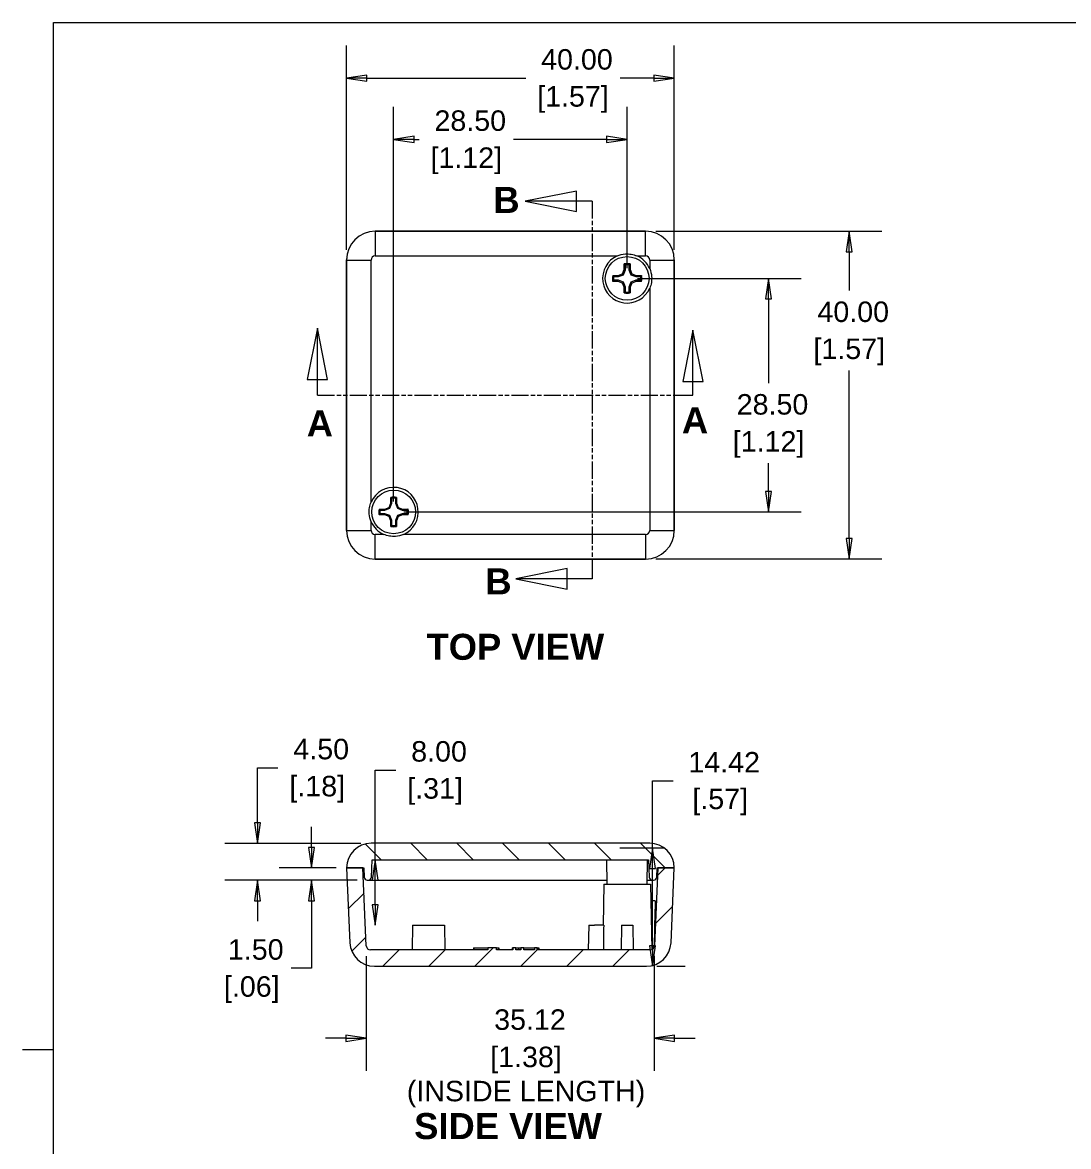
# Model space of a CAD drawing. Header units: millimetres. Extents: x 6 to 343, y 6 to 264.
# Drawn here: x 5.8 to 133.4, y 123.1 to 260.3 of the extents above; entities that cross this region are included whole.
import ezdxf

# ---------------------------------------------------------------- set-up
doc = ezdxf.new("R2010")
doc.units = ezdxf.units.MM
doc.header["$LTSCALE"] = 1.25
doc.linetypes.add('DOUBLE_DASH_CHAIN', pattern=[1.2403, 0.6614, -0.0827, 0.1654, -0.0827, 0.1654, -0.0827])
for name, color, linetype, lineweight in [('Dimension (ANSI)', 7, 'Continuous', 9), ('Hatch (ANSI)', 7, 'Continuous', 9), ('Section Line (ANSI)', 7, 'DOUBLE_DASH_CHAIN', 9), ('Sketch Geometry (ANSI)', 7, 'Continuous', 9), ('Symbol (ANSI)', 7, 'Continuous', 9), ('Visible (ANSI)', 7, 'Continuous', 9), ('Visible Narrow (ANSI)', 7, 'Continuous', 9)]:
    doc.layers.add(name, color=color, linetype=linetype, lineweight=lineweight)
doc.styles.add('Label Text (ANSI)', font='arialbd.ttf')
doc.styles.add('Note Text (ANSI)', font='arial.ttf')
doc.dimstyles.new('Default - mm (ANSI)', dxfattribs={"dimscale": 1.25, "dimtxt": 2, "dimasz": 2, "dimexe": 3.175, "dimexo": 1, "dimgap": 0.8, "dimtad": 0, "dimtih": 1, "dimtoh": 1, "dimrnd": 1e-08, "dimzin": 4, "dimdsep": 46, "dimtxsty": 'Note Text (ANSI)', "dimblk": 'Filled-1', "dimcen": 0.09, "dimdle": 10, "dimclrd": 256, "dimclre": 256, "dimclrt": 256, "dimadec": 1, "dimazin": 0, "dimtfac": 1.524, "dimtofl": 0, "dimtmove": 0, "dimatfit": 3, "dimfxl": 0, "dimtolj": 1, "dimtzin": 0, "dimlwd": -1, "dimlwe": -1, "dimarcsym": 0})

# ---------------------------------------------------------------- blocks, each defined once
blk = doc.blocks.new('Borders Default Border')
at = {"layer": 'Sketch Geometry (ANSI)'}
blk.add_line((7.62, 107.95), (4.6, 107.95), dxfattribs=at)
at = {"layer": 'Sketch Geometry (ANSI)', "flags": 128}
blk.add_lwpolyline([(7.62, 7.62), (7.62, 208.28), (271.78, 208.28), (271.78, 7.62), (7.62, 7.62)], dxfattribs=at)
blk = doc.blocks.new('2dTransSection0')
at = {"layer": 'Section Line (ANSI)', "linetype": 'Continuous'}
for p, q in [((58.7, 191.82), (53.7, 190.82)), ((58.7, 189.82), (58.7, 191.82)), ((58.7, 190.82), (53.7, 190.82)), ((53.7, 190.82), (58.7, 189.82)), ((60.24, 190.82), (58.7, 190.82)), ((60.24, 190.82), (60.24, 189.5)), ((57.77, 154.95), (52.77, 153.95)), ((57.77, 152.95), (57.77, 154.95)), ((60.24, 155.27), (60.24, 153.95)), ((57.77, 153.95), (52.77, 153.95)), ((52.77, 153.95), (57.77, 152.95)), ((60.24, 153.95), (57.77, 153.95))]:
    blk.add_line(p, q, dxfattribs=at)
at = {"layer": 'Section Line (ANSI)', "linetype": 'DOUBLE_DASH_CHAIN', "ltscale": 2.04752}
blk.add_line((60.24, 190.82), (60.24, 153.95), dxfattribs=at)
at = {"layer": 'Section Line (ANSI)', "linetype": 'Continuous', "flags": 128}
for points in [[(58.7, 191.82), (53.7, 190.82), (58.7, 189.82), (58.7, 191.82)], [(57.77, 154.95), (52.77, 153.95), (57.77, 152.95), (57.77, 154.95)]]:
    blk.add_lwpolyline(points, dxfattribs=at)
at = {"layer": 'Section Line (ANSI)'}
for points in [[(58.7, 191.82), (53.7, 190.82), (58.7, 189.82), (58.7, 191.82)], [(57.77, 154.95), (52.77, 153.95), (57.77, 152.95), (57.77, 154.95)]]:
    blk.add_solid(points, dxfattribs=at)
at = {"layer": 'Section Line (ANSI)', "char_height": 2.54, "attachment_point": 7, "style": 'Label Text (ANSI)'}
for insert in [(50.58, 189.68), (49.8, 152.43)]:
    blk.add_mtext('B', dxfattribs=dict(at, insert=insert))
blk = doc.blocks.new('2dTransSection1')
at = {"layer": 'Section Line (ANSI)', "linetype": 'Continuous'}
for p, q in [((33.4, 178.43), (32.4, 173.43)), ((33.4, 173.43), (33.4, 178.43)), ((34.4, 173.43), (33.4, 178.43)), ((70.07, 178.23), (69.07, 173.23)), ((70.07, 173.23), (70.07, 178.23)), ((71.07, 173.23), (70.07, 178.23)), ((32.4, 173.43), (34.4, 173.43)), ((33.4, 171.89), (33.4, 173.43)), ((69.07, 173.23), (71.07, 173.23)), ((70.07, 171.89), (70.07, 173.23)), ((33.4, 171.89), (34.71, 171.89)), ((68.76, 171.89), (70.07, 171.89))]:
    blk.add_line(p, q, dxfattribs=at)
at = {"layer": 'Section Line (ANSI)', "linetype": 'DOUBLE_DASH_CHAIN', "ltscale": 2.036166}
blk.add_line((33.4, 171.89), (70.07, 171.89), dxfattribs=at)
at = {"layer": 'Section Line (ANSI)', "linetype": 'Continuous', "flags": 128}
for points in [[(34.4, 173.43), (33.4, 178.43), (32.4, 173.43), (34.4, 173.43)], [(71.07, 173.23), (70.07, 178.23), (69.07, 173.23), (71.07, 173.23)]]:
    blk.add_lwpolyline(points, dxfattribs=at)
at = {"layer": 'Section Line (ANSI)'}
for points in [[(34.4, 173.43), (33.4, 178.43), (32.4, 173.43), (34.4, 173.43)], [(71.07, 173.23), (70.07, 178.23), (69.07, 173.23), (71.07, 173.23)]]:
    blk.add_solid(points, dxfattribs=at)
at = {"layer": 'Section Line (ANSI)', "char_height": 2.54, "attachment_point": 7, "style": 'Label Text (ANSI)'}
for insert in [(32.36, 167.85), (68.99, 168.17)]:
    blk.add_mtext('A', dxfattribs=dict(at, insert=insert))
blk = doc.blocks.new('Filled-1')
at = {"color": 0}
for p, q in [((0, 0), (-1, 0.15)), ((-1, 0.15), (-1, -0.15)), ((-1, 0), (0, 0)), ((-1, -0.15), (0, 0))]:
    blk.add_line(p, q, dxfattribs=at)
at = {"color": 0, "flags": 128}
blk.add_lwpolyline([(-1, -0.15), (0, 0), (-1, 0.15), (-1, -0.15)], dxfattribs=at)
at = {"color": 0}
blk.add_solid([(-1, -0.15), (0, 0), (-1, 0.15), (-1, -0.15)], dxfattribs=at)
blk = doc.blocks.new('*D11')
at = {"layer": 'Defpoints', "color": 0, "transparency": 16777216}
for p in [(85.3, 253.55), (45.3, 231.36), (85.3, 231.36)]:
    blk.add_point(p, dxfattribs=at)
at = {"layer": 'Dimension (ANSI)', "transparency": 16777216}
for p, q in [((45.3, 232.61), (45.3, 257.52)), ((85.3, 232.61), (85.3, 257.52)), ((47.8, 253.55), (67.17, 253.55)), ((82.8, 253.55), (78.71, 253.55))]:
    blk.add_line(p, q, dxfattribs=at)
at = {"layer": 'Dimension (ANSI)', "transparency": 16777216, "xscale": 2.5, "yscale": 2.5, "zscale": 2.5, "rotation": 180}
blk.add_blockref('Filled-1', (45.3, 253.55), dxfattribs=at)
at = {"layer": 'Dimension (ANSI)', "transparency": 16777216, "xscale": 2.5, "yscale": 2.5, "zscale": 2.5}
blk.add_blockref('Filled-1', (85.3, 253.55), dxfattribs=at)
at = {"layer": 'Dimension (ANSI)', "transparency": 16777216, "char_height": 2.5, "attachment_point": 5, "style": 'Note Text (ANSI)'}
for s, insert in [('\\A1; 40.00', (72.94, 255.83)), ('\\A1;[1.57]', (72.94, 250.95))]:
    blk.add_mtext(s, dxfattribs=dict(at, insert=insert))
blk = doc.blocks.new('*D12')
at = {"layer": 'Defpoints', "color": 0, "transparency": 16777216}
for p in [(81.8, 234.86), (81.8, 194.86), (106.66, 194.86)]:
    blk.add_point(p, dxfattribs=at)
at = {"layer": 'Dimension (ANSI)', "transparency": 16777216}
for p, q in [((83.05, 234.86), (110.63, 234.86)), ((106.66, 232.36), (106.66, 227.62)), ((106.66, 197.36), (106.66, 217.86)), ((83.05, 194.86), (110.63, 194.86))]:
    blk.add_line(p, q, dxfattribs=at)
at = {"layer": 'Dimension (ANSI)', "transparency": 16777216, "xscale": 2.5, "yscale": 2.5, "zscale": 2.5}
for p, rotation in [((106.66, 234.86), 90), ((106.66, 194.86), 270)]:
    blk.add_blockref('Filled-1', p, dxfattribs=dict(at, rotation=rotation))
at = {"layer": 'Dimension (ANSI)', "transparency": 16777216, "char_height": 2.5, "attachment_point": 5, "style": 'Note Text (ANSI)'}
for s, insert in [('\\A1; 40.00', (106.66, 225.02)), ('\\A1;[1.57]', (106.66, 220.14))]:
    blk.add_mtext(s, dxfattribs=dict(at, insert=insert))
blk = doc.blocks.new('*D13')
at = {"layer": 'Defpoints', "color": 0, "transparency": 16777216}
for p in [(79.55, 229.11), (51.05, 200.61), (96.81, 200.61)]:
    blk.add_point(p, dxfattribs=at)
at = {"layer": 'Dimension (ANSI)', "transparency": 16777216}
for p, q in [((80.8, 229.11), (100.78, 229.11)), ((96.81, 226.61), (96.81, 216.32)), ((96.81, 203.11), (96.81, 206.56)), ((52.3, 200.61), (100.78, 200.61))]:
    blk.add_line(p, q, dxfattribs=at)
at = {"layer": 'Dimension (ANSI)', "transparency": 16777216, "xscale": 2.5, "yscale": 2.5, "zscale": 2.5}
for p, rotation in [((96.81, 229.11), 90), ((96.81, 200.61), 270)]:
    blk.add_blockref('Filled-1', p, dxfattribs=dict(at, rotation=rotation))
at = {"layer": 'Dimension (ANSI)', "transparency": 16777216, "char_height": 2.5, "attachment_point": 5, "style": 'Note Text (ANSI)'}
for s, insert in [('\\A1; 28.50', (96.81, 213.72)), ('\\A1;[1.12]', (96.81, 208.84))]:
    blk.add_mtext(s, dxfattribs=dict(at, insert=insert))
blk = doc.blocks.new('*D14')
at = {"layer": 'Defpoints', "color": 0, "transparency": 16777216}
for p in [(51.05, 246.08), (79.55, 229.11), (51.05, 200.61)]:
    blk.add_point(p, dxfattribs=at)
at = {"layer": 'Dimension (ANSI)', "transparency": 16777216}
for p, q in [((51.05, 201.86), (51.05, 250.05)), ((79.55, 230.36), (79.55, 250.05)), ((53.55, 246.08), (54.15, 246.08)), ((77.05, 246.08), (65.69, 246.08))]:
    blk.add_line(p, q, dxfattribs=at)
at = {"layer": 'Dimension (ANSI)', "transparency": 16777216, "xscale": 2.5, "yscale": 2.5, "zscale": 2.5, "rotation": 180}
blk.add_blockref('Filled-1', (51.05, 246.08), dxfattribs=at)
at = {"layer": 'Dimension (ANSI)', "transparency": 16777216, "xscale": 2.5, "yscale": 2.5, "zscale": 2.5}
blk.add_blockref('Filled-1', (79.55, 246.08), dxfattribs=at)
at = {"layer": 'Dimension (ANSI)', "transparency": 16777216, "char_height": 2.5, "attachment_point": 5, "style": 'Note Text (ANSI)'}
for s, insert in [('\\A1; 28.50', (59.92, 248.35)), ('\\A1;[1.12]', (59.92, 243.47))]:
    blk.add_mtext(s, dxfattribs=dict(at, insert=insert))
blk = doc.blocks.new('*D15')
at = {"layer": 'Defpoints', "color": 0, "transparency": 16777216}
for p in [(85.41, 159.58), (81.91, 145.15), (82.65, 145.15)]:
    blk.add_point(p, dxfattribs=at)
at = {"layer": 'Dimension (ANSI)', "transparency": 16777216}
for p, q in [((82.65, 159.58), (82.65, 167.8)), ((82.65, 167.8), (85.15, 167.8)), ((84.16, 159.58), (78.68, 159.58)), ((82.65, 147.65), (82.65, 157.08)), ((83.16, 145.15), (86.62, 145.15))]:
    blk.add_line(p, q, dxfattribs=at)
at = {"layer": 'Dimension (ANSI)', "transparency": 16777216, "xscale": 2.5, "yscale": 2.5, "zscale": 2.5}
for p, rotation in [((82.65, 159.58), 90), ((82.65, 145.15), 270)]:
    blk.add_blockref('Filled-1', p, dxfattribs=dict(at, rotation=rotation))
at = {"layer": 'Dimension (ANSI)', "transparency": 16777216, "char_height": 2.5, "attachment_point": 5, "style": 'Note Text (ANSI)'}
for s, insert in [('\\A1; 14.42', (90.91, 170.05)), ('\\A1;[.57]', (90.91, 165.2))]:
    blk.add_mtext(s, dxfattribs=dict(at, insert=insert))
blk = doc.blocks.new('*D16')
at = {"layer": 'Defpoints', "color": 0, "transparency": 16777216}
for p in [(34.43, 160.15), (48.3, 160.15), (47.84, 155.65)]:
    blk.add_point(p, dxfattribs=at)
at = {"layer": 'Dimension (ANSI)', "transparency": 16777216}
for p, q in [((34.43, 162.65), (34.43, 169.36)), ((34.43, 169.36), (36.93, 169.36)), ((47.05, 160.15), (30.46, 160.15)), ((46.59, 155.65), (30.46, 155.65)), ((34.43, 153.15), (34.43, 150.65))]:
    blk.add_line(p, q, dxfattribs=at)
at = {"layer": 'Dimension (ANSI)', "transparency": 16777216, "xscale": 2.5, "yscale": 2.5, "zscale": 2.5}
for p, rotation in [((34.43, 160.15), 270), ((34.43, 155.65), 90)]:
    blk.add_blockref('Filled-1', p, dxfattribs=dict(at, rotation=rotation))
at = {"layer": 'Dimension (ANSI)', "transparency": 16777216, "char_height": 2.5, "attachment_point": 5, "style": 'Note Text (ANSI)'}
for s, insert in [('\\A1; 4.50', (41.73, 171.64)), ('\\A1;[.18]', (41.73, 166.76))]:
    blk.add_mtext(s, dxfattribs=dict(at, insert=insert))
blk = doc.blocks.new('*D17')
at = {"layer": 'Defpoints', "color": 0, "transparency": 16777216}
for p in [(41.04, 157.15), (45.3, 157.15), (47.84, 155.65)]:
    blk.add_point(p, dxfattribs=at)
at = {"layer": 'Dimension (ANSI)', "transparency": 16777216}
for p, q in [((41.04, 159.65), (41.04, 162.15)), ((44.05, 157.15), (37.07, 157.15)), ((46.59, 155.65), (37.07, 155.65)), ((41.04, 153.15), (41.04, 144.9)), ((41.04, 144.9), (38.54, 144.9))]:
    blk.add_line(p, q, dxfattribs=at)
at = {"layer": 'Dimension (ANSI)', "transparency": 16777216, "xscale": 2.5, "yscale": 2.5, "zscale": 2.5}
for p, rotation in [((41.04, 157.15), 270), ((41.04, 155.65), 90)]:
    blk.add_blockref('Filled-1', p, dxfattribs=dict(at, rotation=rotation))
at = {"layer": 'Dimension (ANSI)', "transparency": 16777216, "char_height": 2.5, "attachment_point": 5, "style": 'Note Text (ANSI)'}
for s, insert in [('\\A1; 1.50', (33.74, 147.18)), ('\\A1;[.06]', (33.74, 142.3))]:
    blk.add_mtext(s, dxfattribs=dict(at, insert=insert))
blk = doc.blocks.new('*D18')
at = {"layer": 'Defpoints', "color": 0, "transparency": 16777216}
for p in [(47.72, 147.63), (82.84, 147.63), (82.84, 136.35)]:
    blk.add_point(p, dxfattribs=at)
at = {"layer": 'Dimension (ANSI)', "transparency": 16777216}
for p, q in [((47.72, 146.38), (47.72, 132.38)), ((82.84, 146.38), (82.84, 132.38)), ((45.22, 136.35), (42.72, 136.35)), ((85.34, 136.35), (87.84, 136.35))]:
    blk.add_line(p, q, dxfattribs=at)
at = {"layer": 'Dimension (ANSI)', "transparency": 16777216, "xscale": 2.5, "yscale": 2.5, "zscale": 2.5}
blk.add_blockref('Filled-1', (47.72, 136.35), dxfattribs=at)
at = {"layer": 'Dimension (ANSI)', "transparency": 16777216, "xscale": 2.5, "yscale": 2.5, "zscale": 2.5, "rotation": 180}
blk.add_blockref('Filled-1', (82.84, 136.35), dxfattribs=at)
at = {"layer": 'Dimension (ANSI)', "transparency": 16777216, "char_height": 2.5, "attachment_point": 5, "style": 'Note Text (ANSI)'}
for s, insert in [('\\A1; 35.12{\\fArial|b0|i0;\\H1.9108;}', (67.21, 138.62)), ('\\A1;[1.38]{\\P(INSIDE LENGTH)}', (67.21, 131.62))]:
    blk.add_mtext(s, dxfattribs=dict(at, insert=insert))
blk = doc.blocks.new('*D19')
at = {"layer": 'Defpoints', "color": 0, "transparency": 16777216}
for p in [(48.44, 158.15), (48.81, 158.15), (57.25, 150.15)]:
    blk.add_point(p, dxfattribs=at)
at = {"layer": 'Dimension (ANSI)', "transparency": 16777216}
for p, q in [((48.81, 158.15), (48.81, 169.09)), ((48.81, 169.09), (51.31, 169.09)), ((48.81, 152.65), (48.81, 155.65))]:
    blk.add_line(p, q, dxfattribs=at)
at = {"layer": 'Dimension (ANSI)', "transparency": 16777216, "xscale": 2.5, "yscale": 2.5, "zscale": 2.5}
for p, rotation in [((48.81, 158.15), 90), ((48.81, 150.15), 270)]:
    blk.add_blockref('Filled-1', p, dxfattribs=dict(at, rotation=rotation))
at = {"layer": 'Dimension (ANSI)', "transparency": 16777216, "char_height": 2.5, "attachment_point": 5, "style": 'Note Text (ANSI)'}
for s, insert in [('\\A1; 8.00', (56.11, 171.36)), ('\\A1;[.31]', (56.11, 166.48))]:
    blk.add_mtext(s, dxfattribs=dict(at, insert=insert))

msp = doc.modelspace()

# ---------------------------------------------------------------- hatches: boundary and pattern name
at = {"layer": 'Hatch (ANSI)'}
h = msp.add_hatch(dxfattribs=at)
h.set_pattern_fill('ANSI31', color=256, scale=31.75, angle=90.00021, style=0)
h.set_pattern_definition([(135.0002, (0, 0), (-2.80632, -2.80634), [])])
edge = h.paths.add_edge_path()
edge.add_ellipse((82.6427, 156.0525), major_axis=(0.014, -0.3998), ratio=1, start_angle=270, end_angle=358)
edge.add_line((82.6427, 155.6525), (82.7654, 155.6525))
edge.add_ellipse((82.7654, 156.0525), major_axis=(0.4, 0), ratio=1, start_angle=270, end_angle=358)
edge.add_line((83.1651, 156.0386), (83.204, 157.1525))
edge.add_line((83.204, 157.1525), (83.304, 157.1525))
edge.add_line((83.304, 157.1525), (85.304, 157.1525))
edge.add_ellipse((82.304, 157.1525), major_axis=(0, 3), ratio=1, start_angle=270, end_angle=360)
edge.add_line((82.304, 160.1525), (48.304, 160.1525))
edge.add_ellipse((48.304, 157.1525), major_axis=(-3, 0), ratio=1, start_angle=270, end_angle=360)
edge.add_line((45.304, 157.1525), (47.304, 157.1525))
edge.add_line((47.304, 157.1525), (47.404, 157.1525))
edge.add_line((47.404, 157.1525), (47.4429, 156.0386))
edge.add_ellipse((47.8427, 156.0525), major_axis=(0.014, -0.3998), ratio=1, start_angle=270, end_angle=358)
edge.add_line((47.8427, 155.6525), (47.9654, 155.6525))
edge.add_ellipse((47.9654, 156.0525), major_axis=(0.4, 0), ratio=1, start_angle=270, end_angle=358)
edge.add_line((48.3651, 156.0386), (48.439, 158.1525))
edge.add_line((48.439, 158.1525), (82.1691, 158.1525))
edge.add_line((82.1691, 158.1525), (82.2429, 156.0386))
h = msp.add_hatch(dxfattribs=at)
h.set_pattern_fill('ANSI31', color=256, scale=31.75, style=0)
h.set_pattern_definition([(45, (0, 0), (-2.80633, 2.80633), [])])
edge = h.paths.add_edge_path()
edge.add_ellipse((81.9082, 148.1525), major_axis=(3, 0), ratio=1, start_angle=270, end_angle=357.5)
edge.add_line((84.9054, 148.0217), (85.304, 157.1525))
edge.add_line((85.304, 157.1525), (83.304, 157.1525))
edge.add_line((83.304, 157.1525), (82.8883, 147.6307))
edge.add_ellipse((82.3888, 147.6525), major_axis=(-0.0218, -0.4995), ratio=1, start_angle=2.5, end_angle=90, ccw=False)
edge.add_line((82.3888, 147.1525), (68.5891, 147.1525))
edge.add_line((68.5891, 147.1525), (68.5891, 147.4025))
edge.add_line((68.5891, 147.4025), (68.2309, 147.4025))
edge.add_line((68.2309, 147.4025), (68.2309, 147.1525))
edge.add_line((68.2309, 147.1525), (66.9605, 147.1525))
edge.add_line((66.9605, 147.1525), (66.9605, 147.4025))
edge.add_line((66.9605, 147.4025), (66.5867, 147.4025))
edge.add_line((66.5867, 147.4025), (66.5867, 147.1525))
edge.add_line((66.5867, 147.1525), (65.9505, 147.1525))
edge.add_line((65.9505, 147.1525), (65.9505, 147.4025))
edge.add_line((65.9505, 147.4025), (65.5983, 147.4025))
edge.add_line((65.5983, 147.4025), (65.5983, 147.1525))
edge.add_line((65.5983, 147.1525), (63.5973, 147.1525))
edge.add_line((63.5973, 147.1525), (63.5973, 147.4025))
edge.add_line((63.5973, 147.4025), (62.5469, 147.4025))
edge.add_line((62.5469, 147.4025), (62.5469, 147.1525))
edge.add_line((62.5469, 147.1525), (48.2193, 147.1525))
edge.add_ellipse((48.2193, 147.6525), major_axis=(-0.5, 0), ratio=1, start_angle=2.5, end_angle=90, ccw=False)
edge.add_line((47.7198, 147.6307), (47.304, 157.1525))
edge.add_line((47.304, 157.1525), (45.304, 157.1525))
edge.add_line((45.304, 157.1525), (45.7027, 148.0217))
edge.add_ellipse((48.6998, 148.1525), major_axis=(0.1309, -2.9971), ratio=1, start_angle=270, end_angle=357.5)
edge.add_line((48.6998, 145.1525), (81.9082, 145.1525))

# ---------------------------------------------------------------- linework, layer by layer
at = {"layer": 'Visible (ANSI)'}
for p, q in [((48.8007, 234.8569), (81.8074, 234.8569)), ((81.804, 234.8569), (48.804, 234.8569)), ((45.304, 198.3536), (45.304, 231.3602)), ((45.304, 231.3569), (45.304, 198.3569)), ((79.1984, 230.1891), (79.1984, 230.8749)), ((79.3328, 230.1639), (79.3328, 230.7612)), ((79.7753, 230.7612), (79.7753, 230.1639)), ((79.9096, 230.8749), (79.9096, 230.1891)), ((85.304, 231.3602), (85.304, 198.3536)), ((85.304, 198.3569), (85.304, 231.3569)), ((77.786, 229.4625), (78.4718, 229.4625)), ((77.8997, 229.3281), (78.497, 229.3281)), ((78.4718, 229.4625), (78.9952, 229.6657)), ((78.4718, 229.4625), (78.497, 229.3281)), ((78.497, 229.3281), (79.0991, 229.5619)), ((78.9952, 229.6657), (79.1984, 230.1891)), ((78.9952, 229.6657), (79.0991, 229.5619)), ((79.0991, 229.5619), (79.3328, 230.1639)), ((79.1984, 230.1891), (79.3328, 230.1639)), ((79.9096, 230.1891), (79.7753, 230.1639)), ((79.7753, 230.1639), (80.009, 229.5619)), ((79.9096, 230.1891), (80.1128, 229.6657)), ((80.1128, 229.6657), (80.009, 229.5619)), ((80.009, 229.5619), (80.6111, 229.3281)), ((80.1128, 229.6657), (80.6362, 229.4625)), ((80.6362, 229.4625), (80.6111, 229.3281)), ((80.6111, 229.3281), (81.2083, 229.3281)), ((80.6362, 229.4625), (81.322, 229.4625)), ((78.4718, 228.7513), (77.786, 228.7513)), ((78.497, 228.8857), (77.8997, 228.8857)), ((78.4718, 228.7513), (78.497, 228.8857)), ((78.9952, 228.5481), (78.4718, 228.7513)), ((79.0991, 228.6519), (78.497, 228.8857)), ((78.9952, 228.5481), (79.0991, 228.6519)), ((79.1984, 228.0247), (78.9952, 228.5481)), ((79.3328, 228.0499), (79.0991, 228.6519)), ((79.1984, 228.0247), (79.3328, 228.0499)), ((79.1984, 227.3389), (79.1984, 228.0247)), ((79.3328, 227.4526), (79.3328, 228.0499)), ((80.009, 228.6519), (79.7753, 228.0499)), ((79.9096, 228.0247), (79.7753, 228.0499)), ((79.7753, 228.0499), (79.7753, 227.4526)), ((80.1128, 228.5481), (79.9096, 228.0247)), ((79.9096, 228.0247), (79.9096, 227.3389)), ((80.6111, 228.8857), (80.009, 228.6519)), ((80.1128, 228.5481), (80.009, 228.6519)), ((80.6362, 228.7513), (80.1128, 228.5481)), ((80.6362, 228.7513), (80.6111, 228.8857)), ((81.2083, 228.8857), (80.6111, 228.8857)), ((81.322, 228.7513), (80.6362, 228.7513)), ((50.6984, 201.6891), (50.6984, 202.3749)), ((50.8328, 201.6639), (50.8328, 202.2612)), ((51.2753, 202.2612), (51.2753, 201.6639)), ((51.4096, 202.3749), (51.4096, 201.6891)), ((49.286, 200.9625), (49.9718, 200.9625)), ((49.3997, 200.8281), (49.997, 200.8281)), ((49.997, 200.3857), (49.3997, 200.3857)), ((49.9718, 200.9625), (50.4952, 201.1657)), ((49.9718, 200.9625), (49.997, 200.8281)), ((49.9718, 200.2513), (49.997, 200.3857)), ((49.997, 200.8281), (50.5991, 201.0619)), ((50.5991, 200.1519), (49.997, 200.3857)), ((50.4952, 201.1657), (50.6984, 201.6891)), ((50.4952, 201.1657), (50.5991, 201.0619)), ((50.5991, 201.0619), (50.8328, 201.6639)), ((50.6984, 201.6891), (50.8328, 201.6639)), ((51.4096, 201.6891), (51.2753, 201.6639)), ((51.2753, 201.6639), (51.509, 201.0619)), ((51.4096, 201.6891), (51.6128, 201.1657)), ((51.6128, 201.1657), (51.509, 201.0619)), ((51.509, 201.0619), (52.1111, 200.8281)), ((52.1111, 200.3857), (51.509, 200.1519)), ((51.6128, 201.1657), (52.1362, 200.9625)), ((52.1362, 200.9625), (52.1111, 200.8281)), ((52.1111, 200.8281), (52.7083, 200.8281)), ((52.1362, 200.2513), (52.1111, 200.3857)), ((52.7083, 200.3857), (52.1111, 200.3857)), ((52.1362, 200.9625), (52.822, 200.9625)), ((49.9718, 200.2513), (49.286, 200.2513)), ((50.4952, 200.0481), (49.9718, 200.2513)), ((50.4952, 200.0481), (50.5991, 200.1519)), ((50.6984, 199.5247), (50.4952, 200.0481)), ((50.8328, 199.5499), (50.5991, 200.1519)), ((50.6984, 199.5247), (50.8328, 199.5499)), ((50.6984, 198.8389), (50.6984, 199.5247)), ((50.8328, 198.9526), (50.8328, 199.5499)), ((51.509, 200.1519), (51.2753, 199.5499)), ((51.4096, 199.5247), (51.2753, 199.5499)), ((51.2753, 199.5499), (51.2753, 198.9526)), ((51.6128, 200.0481), (51.4096, 199.5247)), ((51.4096, 199.5247), (51.4096, 198.8389)), ((51.6128, 200.0481), (51.509, 200.1519)), ((52.1362, 200.2513), (51.6128, 200.0481)), ((52.822, 200.2513), (52.1362, 200.2513)), ((81.8074, 194.8569), (48.8007, 194.8569)), ((48.804, 194.8569), (81.804, 194.8569)), ((82.304, 160.1525), (48.304, 160.1525)), ((48.3651, 156.0386), (48.439, 158.1525)), ((48.439, 158.1525), (82.1691, 158.1525)), ((77.1064, 155.1525), (77.054, 158.1525)), ((82.0017, 155.1525), (82.054, 158.1525)), ((82.1691, 158.1525), (82.2429, 156.0386)), ((47.304, 157.1525), (45.304, 157.1525)), ((45.304, 157.1525), (45.7027, 148.0217)), ((45.304, 157.1525), (47.404, 157.1525)), ((47.7198, 147.6307), (47.304, 157.1525)), ((47.404, 157.1525), (47.4429, 156.0386)), ((83.304, 157.1525), (82.8883, 147.6307)), ((83.1651, 156.0386), (83.204, 157.1525)), ((83.204, 157.1525), (85.304, 157.1525)), ((85.304, 157.1525), (83.304, 157.1525)), ((84.9054, 148.0217), (85.304, 157.1525)), ((47.8427, 155.6525), (47.9654, 155.6525)), ((47.9654, 155.6525), (48.804, 155.6525)), ((48.804, 155.6525), (77.0977, 155.6525)), ((76.6937, 155.1525), (76.6064, 150.1525)), ((76.6937, 155.1525), (82.4144, 155.1525)), ((82.0104, 155.6525), (82.6427, 155.6525)), ((82.4144, 155.1525), (82.5535, 147.1804)), ((82.6427, 155.6525), (82.7654, 155.6525)), ((82.9792, 153.1525), (82.4493, 153.1525)), ((53.3564, 150.1525), (53.304, 147.1525)), ((53.3564, 150.1525), (57.2517, 150.1525)), ((57.2517, 150.1525), (57.304, 147.1525)), ((74.8564, 150.1525), (74.804, 147.1525)), ((74.8564, 150.1525), (75.554, 150.1525)), ((76.6901, 150.1525), (75.554, 150.1525)), ((78.8564, 150.1525), (78.804, 147.1525)), ((78.8564, 150.1525), (80.2517, 150.1525)), ((80.2517, 150.1525), (80.304, 147.1525)), ((62.5469, 147.1525), (48.2193, 147.1525)), ((60.7858, 147.4025), (60.8384, 147.4025)), ((60.7858, 147.4025), (60.7858, 147.1525)), ((60.8384, 147.4025), (62.5469, 147.4025)), ((60.8384, 147.4025), (60.8384, 147.1525)), ((63.5973, 147.4025), (62.5469, 147.4025)), ((62.5469, 147.4025), (62.5469, 147.1525)), ((63.5973, 147.1525), (63.5973, 147.4025)), ((63.5973, 147.4025), (63.8384, 147.4025)), ((65.5983, 147.1525), (63.5973, 147.1525)), ((63.8384, 147.4025), (63.8384, 147.1525)), ((63.8384, 147.4025), (63.8887, 147.4025)), ((63.8887, 147.4025), (63.8887, 147.1525)), ((65.5069, 147.4025), (65.548, 147.4025)), ((65.5069, 147.4025), (65.5069, 147.1525)), ((65.548, 147.4025), (65.5983, 147.4025)), ((65.548, 147.4025), (65.548, 147.1525)), ((65.9505, 147.4025), (65.5983, 147.4025)), ((65.5983, 147.4025), (65.5983, 147.1525)), ((65.9505, 147.1525), (65.9505, 147.4025)), ((65.9505, 147.4025), (66.3003, 147.4025)), ((66.5867, 147.1525), (65.9505, 147.1525)), ((66.3003, 147.4025), (66.5867, 147.4025)), ((66.3003, 147.4025), (66.3003, 147.1525)), ((66.9605, 147.4025), (66.5867, 147.4025)), ((66.5867, 147.4025), (66.5867, 147.1525)), ((66.9605, 147.1525), (66.9605, 147.4025)), ((66.9605, 147.4025), (67.574, 147.4025)), ((68.2309, 147.1525), (66.9605, 147.1525)), ((67.574, 147.4025), (68.2309, 147.4025)), ((68.5891, 147.4025), (68.2309, 147.4025)), ((68.2309, 147.4025), (68.2309, 147.1525)), ((68.5891, 147.1525), (68.5891, 147.4025)), ((68.5891, 147.4025), (68.6098, 147.4025)), ((82.3888, 147.1525), (68.5891, 147.1525)), ((68.6098, 147.4025), (68.7927, 147.4025)), ((68.6098, 147.4025), (68.6098, 147.1525)), ((68.7927, 147.4025), (68.7927, 147.1525)), ((48.6998, 145.1525), (81.9082, 145.1525))]:
    msp.add_line(p, q, dxfattribs=at)
for centre in [(79.554, 229.1069), (51.054, 200.6069)]:
    msp.add_circle(centre, 2.667, dxfattribs=at)
for centre, radius, start, end in [((48.804, 231.3569), 3.5, 90, 180), ((81.804, 231.3569), 3.5, 0, 90), ((79.554, 229.1069), 3, 113.556464, 336.443536), ((79.554, 229.1069), 1.8034, 78.627718, 101.372282), ((79.554, 229.1069), 1.669, 82.38276, 97.61724), ((79.554, 229.1069), 3, 23.556464, 66.443536), ((79.554, 229.1069), 1.8034, 168.627718, 191.372282), ((79.554, 229.1069), 1.669, 172.38276, 187.61724), ((79.554, 229.1069), 1.669, 352.38276, 7.61724), ((79.554, 229.1069), 1.8034, 348.627718, 11.372282), ((79.554, 229.1069), 1.8034, 258.627718, 281.372282), ((79.554, 229.1069), 1.669, 262.38276, 277.61724), ((51.054, 200.6069), 3, 293.556464, 156.443536), ((51.054, 200.6069), 1.8034, 78.627718, 101.372282), ((51.054, 200.6069), 1.669, 82.38276, 97.61724), ((51.054, 200.6069), 1.8034, 168.627718, 191.372282), ((51.054, 200.6069), 1.669, 172.38276, 187.61724), ((51.054, 200.6069), 1.669, 352.38276, 7.61724), ((51.054, 200.6069), 1.8034, 348.627718, 11.372282), ((51.054, 200.6069), 3, 203.556464, 246.443536), ((51.054, 200.6069), 1.669, 262.38276, 277.61724), ((48.804, 198.3569), 3.5, 180, 270), ((51.054, 200.6069), 1.8034, 258.627718, 281.372282), ((81.804, 198.3569), 3.5, 270, 0), ((48.304, 157.1525), 3, 90, 180), ((82.304, 157.1525), 3, 0, 90), ((47.8427, 156.0525), 0.4, 182, 270), ((47.9654, 156.0525), 0.4, 270, 358), ((82.6427, 156.0525), 0.4, 182, 270), ((82.7654, 156.0525), 0.4, 270, 358), ((48.6998, 148.1525), 3, 182.5, 270), ((48.2193, 147.6525), 0.5, 182.5, 270), ((81.9082, 148.1525), 3, 270, 357.5), ((82.3888, 147.6525), 0.5, 270, 357.5)]:
    msp.add_arc(centre, radius, start, end, dxfattribs=at)
for centre, major_axis in [((48.8074, 231.3536), (-2.4796, 2.4796)), ((81.8007, 231.3536), (2.4796, 2.4796)), ((48.8074, 198.3602), (-2.4796, -2.4796)), ((81.8007, 198.3602), (2.4796, -2.4796))]:
    msp.add_ellipse(centre, major_axis=major_axis, ratio=0.99809916, start_param=5.49873847, end_param=7.06763214, dxfattribs=at)
for points, knots in [([(78.3551, 231.8569), (78.6472, 231.9843), (78.9804, 232.0665), (79.5754, 232.1075), (79.8191, 232.0968), (80.2963, 232.02), (80.5318, 231.9533), (80.753, 231.8569)], [0, 0, 0, 0, 0.095595867, 0.095595867, 0.160618187, 0.160618187, 0.225858643, 0.225858643, 0.225858643, 0.225858643]), ([(82.304, 230.3059), (82.4314, 230.0138), (82.5136, 229.6805), (82.5546, 229.0856), (82.5439, 228.8419), (82.4671, 228.3647), (82.4005, 228.1291), (82.304, 227.908)], [0, 0, 0, 0, 0.095595867, 0.095595867, 0.160618187, 0.160618187, 0.225858643, 0.225858643, 0.225858643, 0.225858643]), ([(48.304, 199.408), (48.1767, 199.7), (48.0944, 200.0333), (48.0535, 200.6282), (48.0642, 200.872), (48.141, 201.3492), (48.2076, 201.5847), (48.304, 201.8059)], [0, 0, 0, 0, 0.095595867, 0.095595867, 0.160618187, 0.160618187, 0.225858643, 0.225858643, 0.225858643, 0.225858643]), ([(52.253, 197.8569), (51.9609, 197.7296), (51.6276, 197.6473), (51.0327, 197.6063), (50.789, 197.6171), (50.3118, 197.6939), (50.0762, 197.7605), (49.8551, 197.8569)], [0, 0, 0, 0, 0.095595867, 0.095595867, 0.160618187, 0.160618187, 0.225858643, 0.225858643, 0.225858643, 0.225858643]), ([(82.8359, 147.6307), (82.8347, 147.5878), (82.8291, 147.5456), (82.8094, 147.4641), (82.7954, 147.4254), (82.7504, 147.3346), (82.715, 147.2887), (82.6327, 147.2163), (82.5903, 147.1944), (82.5535, 147.1808)], [-0.0490348189, -0.0490348189, -0.0490348189, -0.0490348189, -0.040643337, -0.040643337, -0.0321131482, -0.0321131482, -0.0188219426, -0.0188219426, -0.0052238955, -0.0052238955, -0.0052238955, -0.0052238955])]:
    msp.add_open_spline(points, degree=3, knots=knots, dxfattribs=at)
for points, degree in [([(79.1984, 230.8749), (79.2678, 230.8181), (79.3328, 230.7612)], 2), ([(79.9096, 230.8749), (79.8402, 230.8181), (79.7753, 230.7612)], 2), ([(77.786, 229.4625), (77.8429, 229.3931), (77.8997, 229.3281)], 2), ([(81.322, 229.4625), (81.2652, 229.3931), (81.2083, 229.3281)], 2), ([(77.786, 228.7513), (77.8429, 228.8207), (77.8997, 228.8857)], 2), ([(81.322, 228.7513), (81.2652, 228.8207), (81.2083, 228.8857)], 2), ([(79.1984, 227.3389), (79.2678, 227.3958), (79.3328, 227.4526)], 2), ([(79.9096, 227.3389), (79.8402, 227.3958), (79.7753, 227.4526)], 2), ([(50.6984, 202.3749), (50.7678, 202.3181), (50.8328, 202.2612)], 2), ([(51.4096, 202.3749), (51.3402, 202.3181), (51.2753, 202.2612)], 2), ([(49.286, 200.9625), (49.3429, 200.8931), (49.3997, 200.8281)], 2), ([(49.286, 200.2513), (49.3429, 200.3207), (49.3997, 200.3857)], 2), ([(52.822, 200.9625), (52.7652, 200.8931), (52.7083, 200.8281)], 2), ([(52.822, 200.2513), (52.7652, 200.3207), (52.7083, 200.3857)], 2), ([(50.6984, 198.8389), (50.7678, 198.8958), (50.8328, 198.9526)], 2), ([(51.4096, 198.8389), (51.3402, 198.8958), (51.2753, 198.9526)], 2), ([(82.9792, 153.1525), (82.9363, 151.3557), (82.8876, 149.4364), (82.8359, 147.6307)], 3), ([(76.6901, 150.1525), (76.6697, 148.6631), (76.6493, 147.1525)], 2)]:
    msp.add_open_spline(points, degree=degree, dxfattribs=at)
at = {"layer": 'Visible Narrow (ANSI)'}
for p, q in [((48.804, 234.8569), (48.804, 231.8569)), ((81.804, 231.8569), (81.804, 234.8569)), ((45.304, 231.3569), (48.304, 231.3569)), ((48.304, 201.8059), (48.304, 231.3569)), ((48.804, 231.8569), (78.3551, 231.8569)), ((80.753, 231.8569), (81.804, 231.8569)), ((82.304, 231.3569), (85.304, 231.3569)), ((82.304, 231.3569), (82.304, 230.3059)), ((82.304, 227.908), (82.304, 198.3569)), ((48.304, 198.3569), (48.304, 199.408)), ((45.304, 198.3569), (48.304, 198.3569)), ((49.8551, 197.8569), (48.804, 197.8569)), ((48.804, 194.8569), (48.804, 197.8569)), ((81.804, 197.8569), (52.253, 197.8569)), ((81.804, 197.8569), (81.804, 194.8569)), ((82.304, 198.3569), (85.304, 198.3569))]:
    msp.add_line(p, q, dxfattribs=at)
for centre, start, end in [((48.804, 231.3569), 90, 180), ((81.804, 231.3569), 0, 90), ((48.804, 198.3569), 180, 270), ((81.804, 198.3569), 270, 0)]:
    msp.add_arc(centre, 0.5, start, end, dxfattribs=at)

# ---------------------------------------------------------------- block references
at = {"xscale": 1.25, "yscale": 1.25, "zscale": 1.25}
msp.add_blockref('Borders Default Border', (0, 0), dxfattribs=at)
at = {"layer": 'Section Line (ANSI)', "xscale": 1.25, "yscale": 1.25, "zscale": 1.25}
for name in ['2dTransSection0', '2dTransSection1']:
    msp.add_blockref(name, (0, 0), dxfattribs=at)

# ---------------------------------------------------------------- texts
at = {"layer": 'Symbol (ANSI)', "char_height": 3.175, "attachment_point": 7, "style": 'Label Text (ANSI)'}
for s, insert in [('TOP VIEW', (55.0672, 182.5087)), ('SIDE VIEW', (53.5596, 124.0076))]:
    msp.add_mtext(s, dxfattribs=dict(at, insert=insert))

# ---------------------------------------------------------------- dimensions: what is measured, and where the dimension line sits
at = {"layer": 'Dimension (ANSI)'}
for base, p1, p2, angle, text, override, picture, middle in [((85.304, 253.5538), (45.304, 231.3569), (85.304, 231.3569), 180, ' <>\\X[1.57]', {"dimgap": 0.8, "dimtih": 0, "dimtoh": 0, "dimdec": 2, "dimpost": '\\X', "dimtol": 0, "dimlim": 0, "dimtp": 0, "dimtm": 0, "dimtdec": 2, "dimatfit": 1}, '*D11', (72.9372, 253.5538)), ((51.054, 246.0764), (79.554, 229.1069), (51.054, 200.6069), 180, ' <>\\X[1.12]', {"dimgap": 0.8, "dimtih": 0, "dimtoh": 0, "dimdec": 2, "dimpost": '\\X', "dimtol": 0, "dimlim": 0, "dimtp": 0, "dimtm": 0, "dimtdec": 2, "dimatfit": 1}, '*D14', (59.9224, 246.0764)), ((106.6578, 194.8569), (81.804, 234.8569), (81.804, 194.8569), 90, ' <>\\X[1.57]', {"dimgap": 0.8, "dimdec": 2, "dimpost": '\\X', "dimtol": 0, "dimlim": 0, "dimtp": 0, "dimtm": 0, "dimtdec": 2, "dimatfit": 1}, '*D12', (106.6578, 222.7407)), ((96.8071, 200.6069), (79.554, 229.1069), (51.054, 200.6069), 90, ' <>\\X[1.12]', {"dimgap": 0.8, "dimdec": 2, "dimpost": '\\X', "dimtol": 0, "dimlim": 0, "dimtp": 0, "dimtm": 0, "dimtdec": 2, "dimatfit": 1}, '*D13', (96.8071, 211.4429)), ((34.4291, 160.1525), (47.8427, 155.6525), (48.304, 160.1525), 270, ' <>\\X[.18]', {"dimgap": 0.8, "dimdec": 2, "dimpost": '\\X', "dimtol": 0, "dimlim": 0, "dimtp": 0, "dimtm": 0, "dimtdec": 2, "dimatfit": 1}, '*D16', (41.7294, 169.3624)), ((48.8143, 158.1525), (57.2517, 150.1525), (48.439, 158.1525), 90, ' <>\\X[.31]', {"dimgap": 0.8, "dimdec": 2, "dimpost": '\\X', "dimse1": 1, "dimse2": 1, "dimtol": 0, "dimlim": 0, "dimtp": 0, "dimtm": 0, "dimtdec": 2, "dimatfit": 2}, '*D19', (56.1147, 169.0864)), ((82.6483, 145.1525), (85.4099, 159.5763), (81.9082, 145.1525), 90, ' <>\\X[.57]', {"dimgap": 0.8, "dimdec": 2, "dimpost": '\\X', "dimtol": 0, "dimlim": 0, "dimtp": 0, "dimtm": 0, "dimtdec": 2, "dimatfit": 2}, '*D15', (90.9113, 167.7983)), ((41.041, 157.1525), (47.8427, 155.6525), (45.304, 157.1525), 270, ' <>\\X[.06]', {"dimgap": 0.8, "dimdec": 2, "dimpost": '\\X', "dimtol": 0, "dimlim": 0, "dimtp": 0, "dimtm": 0, "dimtdec": 2, "dimatfit": 1}, '*D17', (33.7407, 144.8991)), ((82.8359, 136.3469), (47.7198, 147.6307), (82.8359, 147.6307), 180, ' <>{\\fArial|b0|i0;\\H1.9108;}\\X[1.38]{\\P(INSIDE LENGTH)}', {"dimgap": 0.8, "dimtih": 0, "dimtoh": 0, "dimdec": 2, "dimpost": '\\X', "dimtol": 0, "dimlim": 0, "dimtp": 0, "dimtm": 0, "dimtdec": 2, "dimatfit": 1}, '*D18', (67.211, 136.3469))]:
    dim = msp.add_linear_dim(base=base, p1=p1, p2=p2, angle=angle, text=text, dimstyle='Default - mm (ANSI)', override=override, dxfattribs=at)
    dim.commit()
    dim.dimension.update_dxf_attribs({"geometry": picture, "text_midpoint": middle, "dimtype": 160})

doc.saveas('drawing.dxf')
